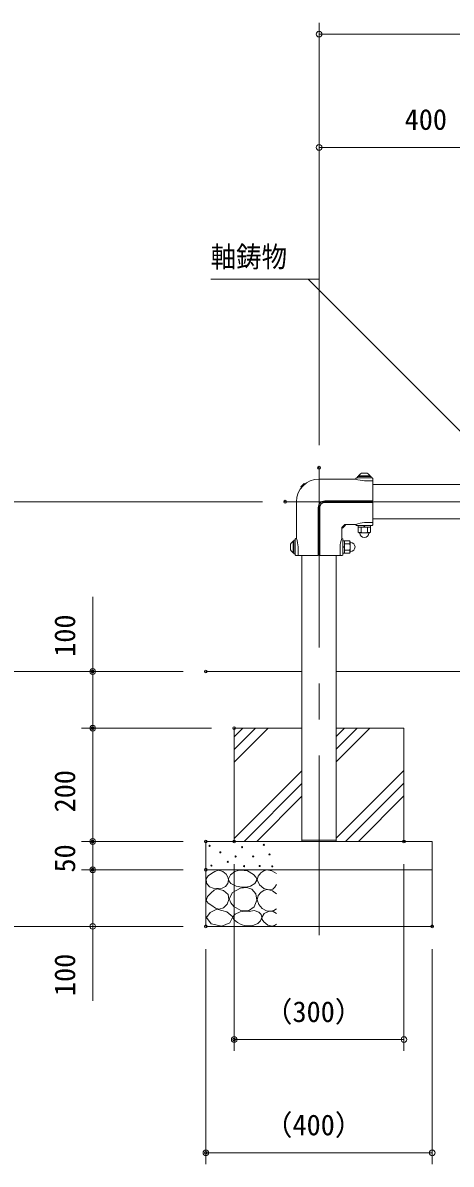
# Model space of a CAD drawing. Units: millimetres at full size, sheet at 1:10; details may follow other scales. Extents: x 5 to 8405, y -9 to 5949.
# Drawn here: x 3823 to 4580, y 1309 to 3325 of the extents above; entities that cross this region are included whole.
import ezdxf
from ezdxf.enums import TextEntityAlignment as Align

# ---------------------------------------------------------------- set-up
doc = ezdxf.new("R2010")
doc.units = ezdxf.units.MM
doc.header["$LTSCALE"] = 10
doc.header["$PDMODE"] = 32
doc.header["$PDSIZE"] = 5
doc.linetypes.add('USER2', pattern=[50.8, 31.75, -6.35, 6.35, -6.35])
doc.layers.add('LY_5', color=7, linetype='Continuous', lineweight=0)
doc.layers.add('LY_6', color=7, linetype='Continuous', lineweight=0)
doc.styles.add('ＭＳ ゴシック', font='')
doc.styles.get('ＭＳ ゴシック').set_extended_font_data('MS Gothic')

# ---------------------------------------------------------------- blocks, each defined once
blk = doc.blocks.new('-002-MS_3')
at = {"color": 7, "linetype": 'Continuous', "lineweight": 0}
for p, q in [((3.92, 89.34), (0.27, 83.88)), ((0.27, 83.88), (1.28, 76.29)), ((9.77, 93.38), (3.92, 89.34)), ((15.99, 96.86), (9.77, 93.38)), ((22.45, 99.4), (15.99, 96.86)), ((29.91, 96.94), (22.45, 99.4)), ((36.07, 92.11), (29.91, 96.94)), ((39.03, 87.18), (36.07, 92.11)), ((38.56, 75.54), (39.88, 81.98)), ((39.88, 81.98), (39.03, 87.18)), ((43.36, 91), (39.71, 84.09)), ((39.71, 84.09), (40.58, 80.12)), ((51.33, 96.79), (43.36, 91)), ((56.97, 98.88), (51.33, 96.79)), ((61.87, 99.49), (56.97, 98.88)), ((73.64, 97.86), (61.87, 99.49)), ((84.31, 91.65), (73.64, 97.86)), ((89.01, 86.31), (84.31, 91.65)), ((86.23, 75.46), (89.98, 81.65)), ((89.98, 81.65), (89.01, 86.31)), ((92.65, 88.94), (90.78, 82.21)), ((90.78, 82.21), (94.45, 73.44)), ((97.12, 94.25), (92.65, 88.94)), ((102.27, 97.95), (97.12, 94.25)), ((107.89, 99.64), (102.27, 97.95)), ((116.57, 98.15), (107.89, 99.64)), ((125, 93.3), (116.57, 98.15)), ((1.28, 76.29), (6.29, 69.94)), ((6.29, 69.94), (13.15, 67.35)), ((14.58, 63.66), (9.14, 59.48)), ((13.15, 67.35), (20.86, 67.08)), ((19.91, 66.45), (14.58, 63.66)), ((31.08, 63.24), (19.91, 66.45)), ((20.86, 67.08), (28.48, 67.69)), ((28.48, 67.69), (34.81, 70.25)), ((39.24, 55.99), (31.08, 63.24)), ((34.81, 70.25), (38.56, 75.54)), ((40.58, 80.12), (44.3, 75.71)), ((44.3, 75.71), (53.79, 70.93)), ((61.06, 67.6), (47.31, 59.54)), ((53.79, 70.93), (63.76, 69.49)), ((72.24, 68.87), (61.06, 67.6)), ((63.76, 69.49), (71.12, 69.32)), ((71.12, 69.32), (78.63, 70.84)), ((81.06, 65.44), (72.24, 68.87)), ((78.63, 70.84), (86.23, 75.46)), ((87.97, 57.29), (81.06, 65.44)), ((94.45, 73.44), (102.5, 67)), ((102.77, 63.87), (96.8, 60.03)), ((102.5, 67), (110.8, 64.62)), ((109.47, 65.1), (102.77, 63.87)), ((117.54, 62.64), (109.47, 65.1)), ((110.8, 64.62), (118.03, 65.73)), ((124.68, 57.18), (117.54, 62.64)), ((118.03, 65.73), (122.08, 69.11)), ((122.08, 69.11), (125, 73.65)), ((2.69, 52.66), (0.27, 45.85)), ((0.27, 45.85), (3.9, 41.03)), ((9.14, 59.48), (2.69, 52.66)), ((3.9, 41.03), (10.41, 36.67)), ((37.66, 39.2), (40.76, 47.48)), ((40.76, 47.48), (39.24, 55.99)), ((47.31, 59.54), (41.33, 48.68)), ((41.33, 48.68), (43.97, 41.48)), ((43.97, 41.48), (49.17, 35.16)), ((85.4, 34.78), (90.25, 46.52)), ((90.25, 46.52), (87.97, 57.29)), ((92.41, 54.25), (90.78, 47.04)), ((90.78, 47.04), (93.44, 38.43)), ((96.8, 60.03), (92.41, 54.25)), ((7.78, 24.5), (0.96, 15.68)), ((19.09, 30.52), (7.78, 24.5)), ((10.41, 36.67), (17.05, 32.38)), ((17.05, 32.38), (23.72, 30.33)), ((36.88, 25.89), (19.09, 30.52)), ((23.72, 30.33), (31.36, 32.78)), ((31.36, 32.78), (37.66, 39.2)), ((47.66, 16.78), (36.88, 25.89)), ((51.59, 21.5), (47.28, 16.1)), ((49.17, 35.16), (61.76, 28.31)), ((60.52, 25.56), (51.59, 21.5)), ((68.66, 27), (60.52, 25.56)), ((61.76, 28.31), (75.12, 27.32)), ((76.2, 26.37), (68.66, 27)), ((75.12, 27.32), (85.4, 34.78)), ((85.1, 27.83), (76.2, 26.37)), ((93.5, 25.29), (85.1, 27.83)), ((93.44, 38.43), (99.65, 31.51)), ((97.57, 20.71), (93.5, 25.29)), ((98.63, 15.56), (97.57, 20.71)), ((102.98, 22.43), (98.7, 15.67)), ((99.65, 31.51), (107.29, 27.64)), ((111.69, 26.76), (102.98, 22.43)), ((107.29, 27.64), (114.86, 26.76)), ((118.98, 25.96), (111.69, 26.76)), ((114.86, 26.76), (120.01, 28.2)), ((125, 22.64), (118.98, 25.96)), ((120.01, 28.2), (124.68, 30.88)), ((0.96, 15.68), (9.45, 4.41)), ((9.45, 4.41), (27.89, 0.3)), ((27.89, 0.3), (42.24, 6.41)), ((42.24, 6.41), (47.66, 16.78)), ((47.28, 16.1), (49.96, 11.42)), ((49.96, 11.42), (55.93, 6.91)), ((55.93, 6.91), (62.4, 3.07)), ((62.4, 3.07), (69.71, 0.69)), ((69.71, 0.69), (81.56, 0.93)), ((81.56, 0.93), (91.88, 5.02)), ((91.88, 5.02), (96.58, 9.83)), ((96.58, 9.83), (98.63, 15.56)), ((98.7, 15.67), (99.31, 12)), ((99.31, 12), (102.19, 7.75)), ((102.19, 7.75), (109.35, 2.28)), ((109.35, 2.28), (116.76, 0.46)), ((116.76, 0.46), (121.06, 1.51)), ((121.06, 1.51), (125, 3.63))]:
    blk.add_line(p, q, dxfattribs=at)
for centre in [(6.61, 142.18), (102.42, 144.09), (25.62, 130.77), (52.55, 123.48), (63.96, 139.96), (83.5, 123.55), (112.42, 127.06), (9.77, 107.32), (38.61, 113.98), (67.44, 106.37), (95.12, 106.52), (117.28, 105.98)]:
    blk.add_circle(centre, 1, dxfattribs=at)
blk = doc.blocks.new('-016-_DOTBLANK')
at = {"color": 7, "linetype": 'Continuous', "lineweight": 0}
blk.add_line((-0.5, 0), (-1, 0), dxfattribs=at)
blk.add_circle((0, 0), 0.5, dxfattribs=at)

msp = doc.modelspace()

# ---------------------------------------------------------------- linework, layer by layer
at = {"layer": 'LY_5', "linetype": 'USER2'}
for p, q in [((4347, 2539.18), (4347, 1709.18)), ((4287, 2479.18), (5207, 2479.18))]:
    msp.add_line(p, q, dxfattribs=at)
at = {"layer": 'LY_5'}
for p, q in [((4412, 2520.18), (4412, 2519.18)), ((4441, 2521.18), (4413, 2521.18)), ((4415, 2521.18), (4415, 2523.68)), ((4415, 2523.68), (4439, 2523.68)), ((4415, 2521.18), (4439, 2521.18)), ((4416.5, 2524.68), (4437.5, 2524.68)), ((4416.5, 2524.68), (4416.5, 2523.68)), ((4416.5, 2523.68), (4437.5, 2523.68)), ((4422, 2529.48), (4432, 2529.48)), ((4437.5, 2524.68), (4437.5, 2523.68)), ((4439, 2523.68), (4439, 2521.18)), ((4442, 2520.18), (4442, 2480.68)), ((4314.73, 2505.6), (4320.74, 2511.61)), ((4314.73, 2505.6), (4315.63, 2504.38)), ((4315.63, 2504.38), (4322, 2510.74)), ((4315.82, 2504.19), (4315.63, 2504.38)), ((4322, 2510.74), (4320.74, 2511.61)), ((4322.18, 2510.56), (4322, 2510.74)), ((4347, 2519.18), (4412, 2519.18)), ((4442, 2516.2), (4427, 2516.2)), ((4674, 2509.43), (4442, 2509.43)), ((4357, 2480.68), (4442, 2480.68)), ((4307, 2479.18), (4307, 2414.18)), ((4345.5, 2469.18), (4345.5, 2384.18)), ((4348.5, 2469.18), (4348.5, 2384.18)), ((4357, 2477.68), (4442, 2477.68)), ((4442, 2477.68), (4442, 2438.18)), ((4392.67, 2439.17), (4393.51, 2437.9)), ((4393, 2439.18), (4412, 2439.18)), ((4412, 2438.18), (4412, 2439.18)), ((4442, 2442.16), (4427, 2442.16)), ((4674, 2448.93), (4442, 2448.93)), ((4387, 2433.18), (4387, 2414.18)), ((4387.01, 2433.51), (4388.28, 2432.66)), ((4387.14, 2433.43), (4392.75, 2439.04)), ((4388.28, 2432.66), (4393.51, 2437.9)), ((4441, 2437.18), (4413, 2437.18)), ((4416.03, 2434.18), (4416.03, 2425.32)), ((4416.03, 2434.18), (4437.97, 2434.18)), ((4416.03, 2425.32), (4418, 2424.18)), ((4416.25, 2437.18), (4416.25, 2434.18)), ((4437.75, 2437.18), (4416.25, 2437.18)), ((4437.75, 2434.18), (4416.25, 2434.18)), ((4418, 2424.18), (4436, 2424.18)), ((4419, 2423.68), (4419, 2424.18)), ((4421.52, 2434.18), (4421.52, 2425.32)), ((4426.03, 2434.18), (4426.83, 2437.18)), ((4427.17, 2434.18), (4427.97, 2437.18)), ((4432.48, 2434.18), (4432.48, 2425.32)), ((4435, 2423.68), (4435, 2424.18)), ((4437.97, 2425.32), (4436, 2424.18)), ((4437.75, 2437.18), (4437.75, 2434.18)), ((4437.97, 2434.18), (4437.97, 2425.32)), ((4296.7, 2394.18), (4296.7, 2404.18)), ((4301.5, 2388.68), (4301.5, 2409.68)), ((4301.5, 2409.68), (4302.5, 2409.68)), ((4302.5, 2411.18), (4305, 2411.18)), ((4302.5, 2387.18), (4302.5, 2411.18)), ((4302.5, 2388.68), (4302.5, 2409.68)), ((4305, 2413.18), (4305, 2385.18)), ((4305, 2387.18), (4305, 2411.18)), ((4306, 2414.18), (4307, 2414.18)), ((4309.98, 2399.18), (4309.98, 2384.18)), ((4384.02, 2399.18), (4384.02, 2384.18)), ((4388, 2414.18), (4387, 2414.18)), ((4389, 2413.18), (4389, 2385.18)), ((4389, 2409.93), (4392, 2409.93)), ((4389, 2409.93), (4389, 2388.43)), ((4392, 2399.35), (4389, 2400.15)), ((4392, 2398.21), (4389, 2399.01)), ((4392, 2410.15), (4400.86, 2410.15)), ((4392, 2388.21), (4392, 2410.15)), ((4392, 2409.93), (4392, 2388.43)), ((4392, 2404.66), (4400.86, 2404.66)), ((4400.86, 2410.15), (4402, 2408.18)), ((4402, 2390.18), (4402, 2408.18)), ((4402.5, 2407.18), (4402, 2407.18)), ((4301.5, 2388.68), (4302.5, 2388.68)), ((4305, 2387.18), (4302.5, 2387.18)), ((4306, 2384.18), (4345.5, 2384.18)), ((4316.75, 1879.18), (4316.75, 2384.18)), ((4348.5, 2384.18), (4388, 2384.18)), ((4377.25, 1879.18), (4377.25, 2384.18)), ((4389, 2388.43), (4392, 2388.43)), ((4392, 2393.69), (4400.86, 2393.69)), ((4392, 2388.21), (4400.86, 2388.21)), ((4400.86, 2388.21), (4402, 2390.18)), ((4402.5, 2391.18), (4402, 2391.18)), ((4147, 2179.18), (4316.75, 2179.18)), ((4377.25, 2179.18), (5116.75, 2179.18)), ((4316.75, 2079.18), (4197, 2079.18)), ((4197, 2079.18), (4197, 1879.18)), ((4197, 2018.94), (4257.24, 2079.18)), ((4197, 2041.39), (4234.79, 2079.18)), ((4197, 2063.84), (4212.34, 2079.18)), ((4497, 2079.18), (4377.25, 2079.18)), ((4377.25, 2019.58), (4436.85, 2079.18)), ((4377.25, 2042.03), (4414.4, 2079.18)), ((4377.25, 2064.48), (4391.95, 2079.18)), ((4497, 1879.18), (4497, 2079.18)), ((4197, 1884.23), (4316.75, 2003.98)), ((4377.25, 1884.88), (4497, 2004.63)), ((4214.4, 1879.18), (4316.75, 1981.53)), ((4394, 1879.18), (4497, 1982.18)), ((4236.85, 1879.18), (4316.75, 1959.08)), ((4416.45, 1879.18), (4497, 1959.73)), ((4147, 1879.18), (4147, 1729.18)), ((4547, 1879.18), (4147, 1879.18)), ((4316.75, 1881.18), (4377.25, 1881.18)), ((4316.75, 1879.18), (4377.25, 1879.18)), ((4547, 1729.18), (4547, 1879.18)), ((4147, 1829.18), (4547, 1829.18)), ((4147, 1729.18), (4547, 1729.18))]:
    msp.add_line(p, q, dxfattribs=at)
for centre, radius, start, end in [((4413, 2520.18), 1, 90, 180), ((4427, 2518.2), 12.34, 113.90552, 148.31866), ((4427, 2518.2), 12.34, 31.68134, 66.09448), ((4441, 2520.18), 1, 0, 90), ((4347, 2479.18), 40, 90, 180), ((4429.09, 2565.98), 49.82, 249.9379, 267.59421), ((4357, 2469.18), 11.5, 90, 180), ((4357, 2469.18), 8.5, 90, 180), ((4393, 2433.18), 6, 90, 93.18968), ((4429.09, 2392.38), 49.82, 92.40579, 110.0621), ((4393, 2433.18), 6, 176.81032, 180), ((4413, 2438.18), 1, 180, 270), ((4418.77, 2430.07), 5.49, 240.00001, 299.99999), ((4427, 2423.68), 8, 180, 0), ((4427, 2437.98), 13.8, 246.57346, 293.42654), ((4435.23, 2430.07), 5.49, 240.00001, 299.99999), ((4441, 2438.18), 1, 270, 0), ((4307.98, 2399.18), 12.34, 121.68134, 156.09448), ((4306, 2413.18), 1, 90, 180), ((4246, 2394.27), 64.17, 4.39038, 18.07739), ((4448, 2394.27), 64.17, 161.92261, 175.60962), ((4388, 2413.18), 1, 0, 90), ((4396.11, 2407.41), 5.49, 330.00001, 29.99999), ((4388.2, 2399.18), 13.8, 336.57346, 23.42654), ((4402.5, 2399.18), 8, 270, 90), ((4307.98, 2399.18), 12.34, 203.90552, 238.31866), ((4306, 2385.18), 1, 180, 270), ((4388, 2385.18), 1, 270, 0), ((4396.11, 2390.95), 5.49, 330.00001, 29.99999)]:
    msp.add_arc(centre, radius, start, end, dxfattribs=at)
at = {"layer": 'LY_6'}
for p, q in [((4347, 2579.18), (4347, 3324.93)), ((4347, 3304.93), (5147, 3304.93)), ((4347, 2579.18), (4347, 3124.93)), ((4347, 3104.93), (4747, 3104.93)), ((4155.49, 2872.3), (4345.86, 2872.3)), ((4327.49, 2872.3), (4307.49, 2872.3)), ((4631.57, 2568.22), (4327.49, 2872.3)), ((4247, 2479.18), (3727, 2479.18)), ((3947, 2179.18), (3947, 2310.89)), ((4107, 2179.18), (3727, 2179.18)), ((4107, 2179.18), (3727, 2179.18)), ((4107, 2179.18), (3927, 2179.18)), ((3947, 2079.18), (3947, 2179.18)), ((4157, 2079.18), (3927, 2079.18)), ((4157, 2079.18), (3927, 2079.18)), ((3947, 1879.18), (3947, 2079.18)), ((3947, 1879.18), (3947, 1939.18)), ((4107, 1879.18), (3927, 1879.18)), ((4107, 1879.18), (3927, 1879.18)), ((3947, 1829.18), (3947, 1879.18)), ((4197, 1839.18), (4197, 1509.18)), ((4497, 1839.18), (4497, 1509.18)), ((4107, 1829.18), (3927, 1829.18)), ((4107, 1829.18), (3927, 1829.18)), ((3947, 1829.18), (3947, 1769.18)), ((3947, 1729.18), (3947, 1829.18)), ((4107, 1729.18), (3727, 1729.18)), ((4107, 1729.18), (3927, 1729.18)), ((3947, 1597.47), (3947, 1729.18)), ((4147, 1689.18), (4147, 1309.18)), ((4547, 1689.18), (4547, 1309.18)), ((4497, 1529.18), (4197, 1529.18)), ((4547, 1329.18), (4147, 1329.18))]:
    msp.add_line(p, q, dxfattribs=at)
for p in [(4347, 2539.18), (4347, 2539.18), (4287, 2479.18), (3947, 2179.18), (4147, 2179.18), (4147, 2179.18), (4147, 2179.18), (3947, 2079.18), (4197, 2079.18), (4197, 2079.18), (3947, 1879.18), (4147, 1879.18), (4147, 1879.18), (4197, 1879.18), (4497, 1879.18), (3947, 1829.18), (4147, 1829.18), (4147, 1829.18), (4147, 1729.18), (4147, 1729.18), (4147, 1729.18), (4547, 1729.18), (4197, 1529.18), (4147, 1329.18)]:
    msp.add_point(p, dxfattribs=at)

# ---------------------------------------------------------------- block references
at = {"layer": 'LY_5'}
msp.add_blockref('-002-MS_3', (4147, 1729.18), dxfattribs=at)
at = {"layer": 'LY_6', "xscale": 10, "yscale": 10}
for p, rotation in [((4347, 3304.93), 180), ((4347, 3104.93), 180), ((3947, 2179.18), 90), ((3947, 2079.18), 270), ((3947, 2079.18), 90), ((3947, 1879.18), 270), ((3947, 1879.18), 270), ((3947, 1829.18), 90), ((3947, 1829.18), 90), ((3947, 1729.18), 270), ((4197, 1529.18), 180), ((4147, 1329.18), 180)]:
    msp.add_blockref('-016-_DOTBLANK', p, dxfattribs=dict(at, rotation=rotation))
for p in [(4497, 1529.18), (4547, 1329.18)]:
    msp.add_blockref('-016-_DOTBLANK', p, dxfattribs=at)

# ---------------------------------------------------------------- texts
at = {"layer": 'LY_6', "style": 'ＭＳ ゴシック'}
for s, p in [('400', (4498.26, 3124.93)), ('（300）', (4250, 1549.18)), ('（400）', (4250, 1349.18))]:
    msp.add_text(s, height=36.66, dxfattribs=at).set_placement(p, align=Align.BOTTOM_LEFT)
at = {"layer": 'LY_6', "style": 'ＭＳ ゴシック', "width": 0.9}
msp.add_text('軸鋳物', height=36.66, dxfattribs=at).set_placement((4155.49, 2882.3), align=Align.BOTTOM_LEFT)
at = {"layer": 'LY_6', "style": 'ＭＳ ゴシック'}
for s, p in [('100', (3927, 2205.2)), ('200', (3927, 1930.44)), ('50', (3927, 1824.23)), ('100', (3927, 1606.06))]:
    msp.add_text(s, height=36.66, rotation=90, dxfattribs=at).set_placement(p, align=Align.BOTTOM_LEFT)

doc.saveas('drawing.dxf')
